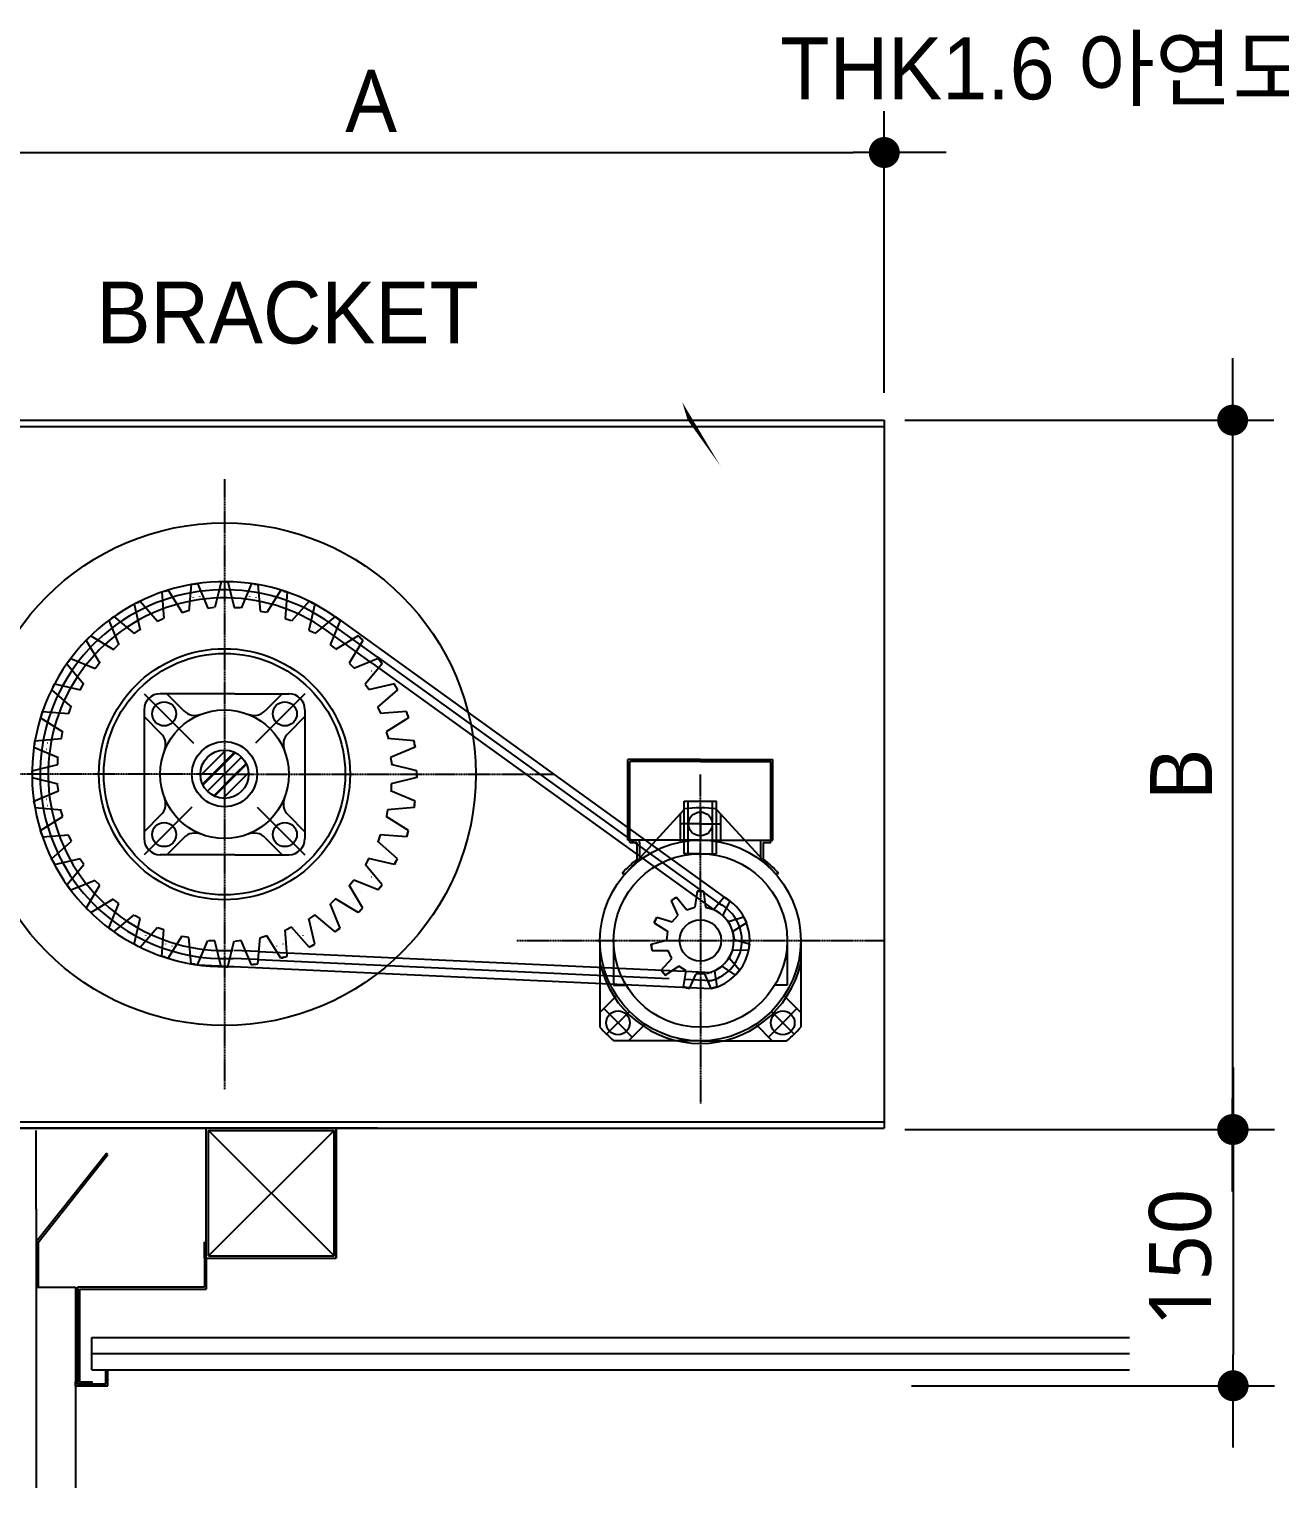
# Model space of a CAD drawing. Header units: millimetres. Extents: x -6941 to 136681, y 2065 to 58366.
# Drawn here: x 49645 to 55708, y 47007 to 54076 of the extents above; entities that cross this region are included whole.
import ezdxf

# ---------------------------------------------------------------- set-up
doc = ezdxf.new("R2010")
doc.units = ezdxf.units.MM
doc.header["$LTSCALE"] = 4
doc.header["$MEASUREMENT"] = 0
doc.linetypes.add('CEN', pattern=[62, 60, -1, 0, -1])
doc.linetypes.add('CENTER', pattern=[2, 1.25, -0.25, 0.25, -0.25])
doc.layers.get('0').update_dxf_attribs({"linetype": 'CONTINUOUS'})
doc.layers.get('DEFPOINTS').update_dxf_attribs({"linetype": 'CONTINUOUS'})
for name, color, linetype in [('01 CEN', 1, 'CEN'), ('9', 9, 'CONTINUOUS'), ('A-DIMS', 7, 'CONTINUOUS'), ('CEIL', 8, 'CONTINUOUS'), ('DOOR', 7, 'CONTINUOUS'), ('ELE', 4, 'CONTINUOUS'), ('TEXT-DSC', 3, 'CONTINUOUS'), ('철물', 4, 'CONTINUOUS')]:
    doc.layers.add(name, color=color, linetype=linetype)
doc.styles.add('HY울릉도L', font='')
doc.styles.add('돋움', font='')
doc.styles.add('맑은고딕', font='malgun.ttf')
doc.styles.get('HY울릉도L').set_extended_font_data('DotumChe')
doc.styles.get('돋움').set_extended_font_data('Dotum')
doc.dimstyles.new('CDIM', dxfattribs={"dimtxt": 3, "dimasz": 1.5, "dimexe": 2, "dimexo": 1, "dimgap": 1, "dimtad": 1, "dimdec": 0, "dimrnd": 0.5, "dimzin": 0, "dimdsep": 32, "dimlunit": 6, "dimtxsty": 'HY울릉도L', "dimblk1": '_CIDOT', "dimblk2": '_CIDOT', "dimsah": 1, "dimcen": 5.5, "dimclrd": 2, "dimclre": 2, "dimclrt": 7, "dimadec": 0, "dimazin": 0, "dimtfac": 1, "dimtdec": 0, "dimtix": 1, "dimtmove": 2, "dimatfit": 1, "dimldrblk": '_CIDOT', "dimfxl": 1, "dimtolj": 1, "dimtzin": 0, "dimlwd": -1, "dimarcsym": 0})

# ---------------------------------------------------------------- blocks, each defined once
blk = doc.blocks.new('_CIDOT')
at = {"color": 0, "linetype": 'ByBlock'}
blk.add_line((2, 0), (-1, 0), dxfattribs=at)
at = {"color": 0, "linetype": 'ByBlock', "const_width": 0.5}
blk.add_lwpolyline([(-0.25, 0, 1), (0.25, 0, 1)], format="xyb", close=True, dxfattribs=at)
blk = doc.blocks.new('*D26')
at = {"layer": 'A-DIMS', "lineweight": -2, "transparency": 16777216}
for p, q in [((48816.1, 52314.5), (48816.1, 53678.5)), ((53790.3, 52314.5), (53790.3, 53678.5))]:
    blk.add_line(p, q, dxfattribs=at)
at = {"layer": 'A-DIMS', "transparency": 16777216}
blk.add_line((48966.1, 53478.5), (53640.3, 53478.5), dxfattribs=at)
at = {"layer": 'DEFPOINTS', "color": 0, "transparency": 16777216}
for p in [(53790.3, 53478.5), (48816.1, 52214.5), (53790.3, 52214.5)]:
    blk.add_point(p, dxfattribs=at)
at = {"layer": 'A-DIMS', "transparency": 16777216, "xscale": 150, "yscale": 150, "zscale": 150, "rotation": 180}
blk.add_blockref('_CIDOT', (48816.1, 53478.5), dxfattribs=at)
at = {"layer": 'A-DIMS', "transparency": 16777216, "xscale": 150, "yscale": 150, "zscale": 150}
blk.add_blockref('_CIDOT', (53790.3, 53478.5), dxfattribs=at)
at = {"layer": 'A-DIMS', "color": 3, "transparency": 16777216, "insert": (51303.2, 53728.5), "char_height": 300, "attachment_point": 5, "style": '맑은고딕'}
blk.add_mtext('\\A1;A', dxfattribs=at)
blk = doc.blocks.new('*D27')
at = {"layer": 'A-DIMS', "lineweight": -2, "transparency": 16777216}
for p, q in [((53890.3, 52181.4), (55679, 52181.4)), ((53890.3, 48743.4), (55679, 48743.4))]:
    blk.add_line(p, q, dxfattribs=at)
at = {"layer": 'A-DIMS', "transparency": 16777216}
blk.add_line((55479, 52031.4), (55479, 48893.4), dxfattribs=at)
at = {"layer": 'DEFPOINTS', "color": 0, "transparency": 16777216}
for p in [(53790.3, 52181.4), (53790.3, 48743.4), (55479, 48743.4)]:
    blk.add_point(p, dxfattribs=at)
at = {"layer": 'A-DIMS', "transparency": 16777216, "xscale": 150, "yscale": 150, "zscale": 150}
for p, rotation in [((55479, 52181.4), 90), ((55479, 48743.4), 270)]:
    blk.add_blockref('_CIDOT', p, dxfattribs=dict(at, rotation=rotation))
at = {"layer": 'A-DIMS', "color": 3, "transparency": 16777216, "insert": (55229, 50462.4), "char_height": 300, "attachment_point": 5, "rotation": 90, "style": '맑은고딕'}
blk.add_mtext('\\A1;B', dxfattribs=at)
blk = doc.blocks.new('*D28')
at = {"layer": 'A-DIMS', "lineweight": -2, "transparency": 16777216}
for p, q in [((54272.8, 48743.4), (55681.5, 48743.4)), ((53922.2, 47501.3), (55681.5, 47501.3))]:
    blk.add_line(p, q, dxfattribs=at)
at = {"layer": 'A-DIMS', "transparency": 16777216}
blk.add_line((55481.5, 48593.4), (55481.5, 47651.3), dxfattribs=at)
at = {"layer": 'DEFPOINTS', "color": 0, "transparency": 16777216}
for p in [(54172.8, 48743.4), (53822.2, 47501.3), (55481.5, 47501.3)]:
    blk.add_point(p, dxfattribs=at)
at = {"layer": 'A-DIMS', "transparency": 16777216, "xscale": 150, "yscale": 150, "zscale": 150}
for p, rotation in [((55481.5, 48743.4), 90), ((55481.5, 47501.3), 270)]:
    blk.add_blockref('_CIDOT', p, dxfattribs=dict(at, rotation=rotation))
at = {"layer": 'A-DIMS', "color": 3, "transparency": 16777216, "insert": (55225.7, 48122.3), "char_height": 300, "attachment_point": 5, "rotation": 90, "style": '맑은고딕'}
blk.add_mtext('\\A1;150', dxfattribs=at)

msp = doc.modelspace()

# ---------------------------------------------------------------- linework, layer by layer
at = {"layer": '01 CEN', "linetype": 'CENTER'}
for p, q in [((50592.17, 51895.84), (50592.17, 48937.66)), ((50592.17, 50465.39), (48816.11, 50465.39)), ((50641.7, 50465.39), (52189.91, 50465.39)), ((52898.88, 50080.15), (52898.88, 50463.57)), ((52898.88, 49898.05), (52898.88, 50080.15)), ((52898.88, 49898.05), (52898.88, 48869.97)), ((52009.32, 49659.54), (53790.28, 49659.54))]:
    msp.add_line(p, q, dxfattribs=at)
at = {"layer": '9', "ltscale": 10}
for p, q in [((48816.11, 52150.25), (53790.28, 52150.25)), ((50576.57, 51398.25), (50545.36, 51273.45)), ((50592.17, 51398.25), (50576.57, 51398.25)), ((50592.17, 51398.25), (50607.77, 51398.25)), ((50607.77, 51398.25), (50638.97, 51273.45)), ((50303.9, 51352.59), (50289.06, 51347.77)), ((50289.06, 51347.77), (50297.95, 51219.43)), ((50303.9, 51352.59), (50318.73, 51357.41)), ((50318.73, 51357.41), (50386.97, 51248.36)), ((50430.83, 51384.33), (50419.53, 51256.18)), ((50446.23, 51386.77), (50430.83, 51384.33)), ((50446.23, 51386.77), (50461.64, 51389.21)), ((50461.64, 51389.21), (50511.98, 51270.82)), ((50471.4, 51327.57), (50471.43, 51327.43)), ((50576.57, 51335.85), (50576.57, 51335.71)), ((50607.77, 51335.85), (50607.77, 51335.71)), ((50722.69, 51389.21), (50672.35, 51270.82)), ((50712.93, 51327.57), (50712.91, 51327.43)), ((50738.1, 51386.77), (50722.69, 51389.21)), ((50738.1, 51386.77), (50753.51, 51384.33)), ((50753.51, 51384.33), (50764.8, 51256.18)), ((50865.6, 51357.41), (50797.36, 51248.36)), ((50895.27, 51347.77), (50886.38, 51219.43)), ((50168.66, 51296.58), (50154.76, 51289.49)), ((50154.76, 51289.49), (50183.62, 51164.13)), ((50168.66, 51296.58), (50182.56, 51303.66)), ((50182.56, 51303.66), (50267.02, 51206.62)), ((50252.37, 51266.94), (50252.43, 51266.81)), ((50308.34, 51288.42), (50308.39, 51288.29)), ((50338.02, 51298.07), (50338.06, 51297.93)), ((50386.97, 51248.36), (50416.65, 51258)), ((50395.93, 51313.58), (50395.96, 51313.45)), ((50426.45, 51320.07), (50426.48, 51319.93)), ((50440.59, 51322.69), (50440.61, 51322.55)), ((50511.98, 51270.82), (50542.8, 51275.7)), ((50638.97, 51273.45), (50670.17, 51273.45)), ((50764.8, 51256.18), (50795.62, 51251.3)), ((51001.78, 51303.66), (50917.31, 51206.62)), ((51029.58, 51289.49), (51000.72, 51164.13)), ((50043.84, 51220.09), (50031.22, 51210.92)), ((50031.22, 51210.92), (50079.34, 51091.61)), ((50043.84, 51220.09), (50056.47, 51229.26)), ((50043.84, 51220.09), (50056.47, 51229.26)), ((50056.47, 51229.26), (50155.07, 51146.63)), ((50183.09, 51233.89), (50183.15, 51233.77)), ((50210.89, 51248.06), (50210.95, 51247.93)), ((50223.87, 51254.25), (50223.92, 51254.12)), ((50267.02, 51206.62), (50294.82, 51220.79)), ((50886.38, 51219.43), (50916.05, 51209.79)), ((50960.46, 51254.25), (50960.41, 51254.12)), ((50973.45, 51248.06), (50973.38, 51247.93)), ((51001.25, 51233.89), (51001.18, 51233.77)), ((51127.87, 51229.26), (51029.27, 51146.63)), ((51331.75, 51034.15), (51096.87, 51203.29)), ((51153.11, 51210.92), (51104.99, 51091.61)), ((51153.11, 51210.92), (51104.99, 51091.61)), ((51127.87, 51229.26), (53014.7, 49868.62)), ((51140.49, 51220.09), (51127.87, 51229.26)), ((51140.49, 51220.09), (51127.87, 51229.26)), ((51140.49, 51220.09), (51153.11, 51210.92)), ((51140.49, 51220.09), (51153.11, 51210.92)), ((49932.53, 51125.02), (49921.5, 51113.99)), ((49932.53, 51125.02), (49943.57, 51136.05)), ((49943.57, 51136.05), (50053.88, 51069.87)), ((50067.9, 51160.44), (50067.98, 51160.32)), ((50067.9, 51160.44), (50067.98, 51160.32)), ((50093.14, 51178.78), (50093.23, 51178.66)), ((50093.14, 51178.78), (50093.23, 51178.66)), ((50155.07, 51146.63), (50180.31, 51164.97)), ((51000.72, 51164.13), (51028.52, 51149.96)), ((51308.96, 51002.5), (51074.08, 51171.64)), ((51091.19, 51178.78), (51091.1, 51178.66)), ((51091.19, 51178.78), (51091.1, 51178.66)), ((51116.43, 51160.44), (51116.35, 51160.32)), ((51116.43, 51160.44), (51116.35, 51160.32)), ((51240.77, 51136.05), (51130.45, 51069.87)), ((51251.8, 51125.02), (51240.77, 51136.05)), ((51251.8, 51125.02), (51262.83, 51113.99)), ((49921.5, 51113.99), (49987.69, 51003.68)), ((49955.73, 51059.43), (49955.83, 51059.34)), ((49965.63, 51069.87), (49965.73, 51069.77)), ((49987.69, 51091.93), (49987.79, 51091.83)), ((50053.88, 51069.87), (50075.94, 51091.93)), ((51104.99, 51091.61), (51130.23, 51073.27)), ((51104.99, 51091.61), (51130.23, 51073.27)), ((51196.64, 51091.93), (51196.54, 51091.83)), ((51262.83, 51113.99), (51196.64, 51003.68)), ((51218.7, 51069.87), (51218.61, 51069.77)), ((51228.6, 51059.43), (51228.5, 51059.34)), ((49837.47, 51013.71), (49828.3, 51001.09)), ((49828.3, 51001.09), (49910.93, 50902.49)), ((49837.47, 51013.71), (49846.64, 51026.33)), ((49846.64, 51026.33), (49965.94, 50978.22)), ((49897.12, 50989.65), (49897.23, 50989.57)), ((49934.85, 51036.25), (49934.95, 51036.15)), ((49965.94, 50978.22), (49984.28, 51003.46)), ((51196.64, 51003.68), (51218.7, 50981.62)), ((51337.7, 51026.33), (51218.39, 50978.22)), ((51249.48, 51036.25), (51249.38, 51036.15)), ((51356.04, 51001.09), (51273.41, 50902.49)), ((51287.21, 50989.65), (51287.1, 50989.57)), ((51308.94, 51002.52), (52969.08, 49805.35)), ((51331.75, 51034.15), (52991.89, 49836.99)), ((51346.87, 51013.71), (51337.7, 51026.33)), ((51346.87, 51013.71), (51356.04, 51001.09)), ((49760.98, 50888.9), (49768.06, 50902.8)), ((49768.06, 50902.8), (49893.43, 50873.94)), ((49846.13, 50914.13), (49846.25, 50914.06)), ((49878.78, 50964.41), (49878.89, 50964.33)), ((51273.41, 50902.49), (51291.75, 50877.25)), ((51416.27, 50902.8), (51290.9, 50873.94)), ((51305.55, 50964.41), (51305.44, 50964.33)), ((51338.2, 50914.13), (51338.08, 50914.06)), ((51423.35, 50888.9), (51416.27, 50902.8)), ((49760.98, 50888.9), (49753.9, 50875)), ((49753.9, 50875), (49850.94, 50790.54)), ((49809.5, 50846.67), (49809.62, 50846.61)), ((49823.66, 50874.47), (49823.79, 50874.41)), ((49830.53, 50887.11), (49830.65, 50887.04)), ((49893.43, 50873.94), (49907.6, 50901.74)), ((50202.15, 50855.4), (50441.88, 50615.67)), ((50592.17, 50855.4), (50280.15, 50855.4)), ((50312.46, 50855.4), (50394.56, 50773.3)), ((50641.7, 50855.4), (50592.17, 50855.4)), ((50641.7, 50855.4), (50904.18, 50855.4)), ((50982.18, 50855.4), (50742.45, 50615.67)), ((50871.87, 50855.4), (50789.77, 50773.3)), ((51430.43, 50875), (51333.4, 50790.54)), ((51353.8, 50887.11), (51353.68, 50887.04)), ((51360.67, 50874.47), (51360.54, 50874.41)), ((51374.83, 50846.67), (51374.71, 50846.61)), ((51423.35, 50888.9), (51430.43, 50875)), ((49704.96, 50753.66), (49709.78, 50768.5)), ((49704.96, 50753.66), (49709.78, 50768.5)), ((49709.78, 50768.5), (49838.12, 50759.6)), ((49709.78, 50768.5), (49838.12, 50759.6)), ((49838.12, 50759.6), (49847.76, 50789.28)), ((49838.12, 50759.6), (49847.76, 50789.28)), ((50202.15, 50777.4), (50202.15, 50153.38)), ((50982.18, 50777.4), (50982.18, 50153.38)), ((51333.4, 50790.54), (51347.56, 50762.74)), ((51474.55, 50768.5), (51346.21, 50759.6)), ((51474.55, 50768.5), (51346.21, 50759.6)), ((51479.37, 50753.66), (51474.55, 50768.5)), ((51479.37, 50753.66), (51474.55, 50768.5)), ((49704.96, 50753.66), (49700.14, 50738.82)), ((49704.96, 50753.66), (49700.14, 50738.82)), ((49700.14, 50738.82), (49809.2, 50670.58)), ((49700.14, 50738.82), (49809.2, 50670.58)), ((49759.49, 50719.54), (49759.62, 50719.5)), ((49759.49, 50719.54), (49759.62, 50719.5)), ((49769.13, 50749.21), (49769.26, 50749.17)), ((49769.13, 50749.21), (49769.26, 50749.17)), ((50202.15, 50745.09), (50284.25, 50662.99)), ((50982.18, 50745.09), (50900.08, 50662.99)), ((51484.19, 50738.82), (51375.14, 50670.58)), ((51484.19, 50738.82), (51375.14, 50670.58)), ((51415.2, 50749.21), (51415.07, 50749.17)), ((51415.2, 50749.21), (51415.07, 50749.17)), ((51424.84, 50719.54), (51424.71, 50719.5)), ((51424.84, 50719.54), (51424.71, 50719.5)), ((51479.37, 50753.66), (51484.19, 50738.82)), ((51479.37, 50753.66), (51484.19, 50738.82)), ((49670.79, 50611.32), (49673.23, 50626.73)), ((49673.23, 50626.73), (49801.38, 50638.02)), ((49801.38, 50638.02), (49806.26, 50668.84)), ((51375.14, 50670.58), (51384.78, 50640.91)), ((51375.14, 50670.58), (51384.78, 50640.91)), ((51511.1, 50626.73), (51382.95, 50638.02)), ((51513.54, 50611.32), (51511.1, 50626.73)), ((49670.79, 50611.32), (49668.35, 50595.91)), ((49668.35, 50595.91), (49786.74, 50545.57)), ((49728.11, 50571.89), (49728.25, 50571.88)), ((49729.98, 50586.15), (49730.12, 50586.13)), ((49734.87, 50616.97), (49735, 50616.95)), ((50564.59, 50548.12), (50598.68, 50582.21)), ((50590.79, 50521.93), (50640.71, 50571.85)), ((50592.17, 50520.55), (50642.59, 50570.97)), ((50593.54, 50519.17), (50643.97, 50569.59)), ((51515.98, 50595.91), (51397.59, 50545.57)), ((51449.47, 50616.97), (51449.33, 50616.95)), ((51454.35, 50586.15), (51454.21, 50586.13)), ((51456.22, 50571.89), (51456.09, 50571.88)), ((51513.54, 50611.32), (51515.98, 50595.91)), ((49659.31, 50480.99), (49784.11, 50512.19)), ((49659.31, 50465.39), (49659.31, 50480.99)), ((49721.71, 50480.99), (49721.85, 50480.99)), ((49724.85, 50540.86), (49724.98, 50540.85)), ((49784.11, 50512.19), (49784.11, 50543.39)), ((50478.51, 50462.04), (50537.01, 50520.55)), ((50504.71, 50435.85), (50563.21, 50494.35)), ((50506.09, 50434.47), (50564.59, 50492.97)), ((50507.46, 50433.09), (50565.97, 50491.59)), ((50537.01, 50520.55), (50564.59, 50548.12)), ((50563.21, 50494.35), (50590.79, 50521.93)), ((50564.59, 50492.97), (50592.17, 50520.55)), ((50565.97, 50491.59), (50593.54, 50519.17)), ((50592.17, 50465.39), (50619.74, 50492.97)), ((50619.74, 50492.97), (50674.9, 50548.12)), ((50645.94, 50466.77), (50696.84, 50517.67)), ((50647.32, 50465.39), (50697.75, 50515.82)), ((50648.7, 50464.01), (50699.13, 50514.44)), ((51397.59, 50545.57), (51402.48, 50514.76)), ((51525.03, 50480.99), (51400.22, 50512.19)), ((51459.49, 50540.86), (51459.35, 50540.85)), ((51462.62, 50480.99), (51462.48, 50480.99)), ((51525.03, 50465.39), (51525.03, 50480.99)), ((52898.88, 50536.16), (52547.87, 50536.16)), ((52547.87, 50146.15), (52547.87, 50536.16)), ((52898.88, 50526.8), (52557.23, 50526.8)), ((52557.23, 50133.67), (52557.23, 50526.8)), ((52898.88, 50536.16), (53249.89, 50536.16)), ((52898.88, 50526.8), (53240.53, 50526.8)), ((53240.53, 50133.67), (53240.53, 50526.8)), ((53249.89, 50146.15), (53249.89, 50536.16)), ((49659.31, 50465.39), (49659.31, 50449.79)), ((49659.31, 50449.79), (49784.11, 50418.59)), ((49721.71, 50449.79), (49721.85, 50449.79)), ((49786.74, 50385.21), (49781.86, 50416.03)), ((50592.17, 50465.39), (50475.16, 50465.39)), ((50592.17, 50465.39), (50475.16, 50465.39)), ((50592.17, 50465.39), (50475.16, 50465.39)), ((50592.17, 50465.39), (50475.16, 50465.39)), ((50504.68, 50435.82), (50485.72, 50416.82)), ((50506.06, 50434.44), (50486.6, 50414.94)), ((50507.44, 50433.06), (50487.98, 50413.56)), ((50533.66, 50406.89), (50592.17, 50465.39)), ((50533.66, 50406.89), (50592.17, 50465.39)), ((50559.86, 50380.69), (50618.37, 50439.19)), ((50561.24, 50379.31), (50619.74, 50437.81)), ((50562.62, 50377.93), (50621.12, 50436.43)), ((50588.82, 50351.73), (50647.32, 50410.23)), ((50592.17, 50465.39), (50641.7, 50465.39)), ((50592.17, 50465.39), (50592.17, 50348.39)), ((50618.37, 50439.19), (50645.94, 50466.77)), ((50619.74, 50437.81), (50647.32, 50465.39)), ((50621.12, 50436.43), (50648.7, 50464.01)), ((50647.32, 50410.23), (50674.9, 50437.81)), ((50674.9, 50437.81), (50708.99, 50471.9)), ((51525.03, 50449.79), (51400.22, 50418.59)), ((51400.22, 50418.59), (51400.22, 50387.39)), ((51462.62, 50449.79), (51462.48, 50449.79)), ((51525.03, 50465.39), (51525.03, 50449.79)), ((49668.35, 50334.87), (49786.74, 50385.21)), ((49724.85, 50389.92), (49724.98, 50389.93)), ((49728.11, 50358.89), (49728.25, 50358.9)), ((49729.98, 50344.63), (49730.12, 50344.65)), ((50533.66, 50406.89), (50509.45, 50382.63)), ((50559.89, 50380.71), (50539.91, 50360.7)), ((50561.27, 50379.34), (50541.77, 50359.8)), ((50562.65, 50377.96), (50543.15, 50358.42)), ((50588.87, 50351.78), (50585.66, 50348.57)), ((51515.98, 50334.87), (51397.59, 50385.21)), ((51454.35, 50344.63), (51454.21, 50344.65)), ((51456.22, 50358.89), (51456.09, 50358.9)), ((51459.49, 50389.92), (51459.35, 50389.93)), ((49670.79, 50319.46), (49668.35, 50334.87)), ((49670.79, 50319.46), (49673.23, 50304.05)), ((49673.23, 50304.05), (49801.38, 50292.76)), ((49734.87, 50313.81), (49735, 50313.83)), ((49809.2, 50260.2), (49799.55, 50289.87)), ((49809.2, 50260.2), (49799.55, 50289.87)), ((50433.17, 50306.39), (50202.15, 50075.38)), ((50284.25, 50267.79), (50202.15, 50185.69)), ((50751.16, 50306.39), (50982.18, 50075.38)), ((50900.08, 50267.79), (50982.18, 50185.69)), ((51382.95, 50292.76), (51378.07, 50261.94)), ((51511.1, 50304.05), (51382.95, 50292.76)), ((51449.47, 50313.81), (51449.33, 50313.83)), ((51513.54, 50319.46), (51511.1, 50304.05)), ((51513.54, 50319.46), (51515.98, 50334.87)), ((52820.87, 50294.71), (52541.62, 49989.92)), ((52801.37, 50273.43), (52801.37, 50136.28)), ((52819.78, 50080.15), (52819.78, 50335.25)), ((52819.78, 50335.25), (52976.56, 50335.25)), ((52820.87, 50294.71), (52820.87, 50297.4)), ((52839.28, 50080.15), (52839.28, 50335.25)), ((52898.88, 50302.15), (52898.88, 50146.15)), ((52898.88, 50166.55), (52898.88, 50302.15)), ((52898.88, 50166.55), (52898.88, 50302.15)), ((52957.06, 50080.15), (52957.06, 50335.25)), ((52976.56, 50080.15), (52976.56, 50335.25)), ((52976.88, 50294.71), (52976.88, 50297.4)), ((52976.88, 50294.71), (53256.14, 49989.92)), ((52996.38, 50273.43), (52996.38, 50136.28)), ((49700.14, 50191.96), (49809.2, 50260.2)), ((49700.14, 50191.96), (49809.2, 50260.2)), ((49759.49, 50211.24), (49759.62, 50211.28)), ((49759.49, 50211.24), (49759.62, 50211.28)), ((51484.19, 50191.96), (51375.14, 50260.2)), ((51484.19, 50191.96), (51375.14, 50260.2)), ((51424.84, 50211.24), (51424.71, 50211.28)), ((51424.84, 50211.24), (51424.71, 50211.28)), ((52898.88, 50224.15), (52801.37, 50224.15)), ((52898.88, 50224.15), (52996.38, 50224.15)), ((49704.96, 50177.12), (49700.14, 50191.96)), ((49704.96, 50177.12), (49700.14, 50191.96)), ((49704.96, 50177.12), (49709.78, 50162.28)), ((49704.96, 50177.12), (49709.78, 50162.28)), ((49709.78, 50162.28), (49838.12, 50171.18)), ((49709.78, 50162.28), (49838.12, 50171.18)), ((49753.9, 50055.78), (49850.94, 50140.24)), ((49769.13, 50181.57), (49769.26, 50181.61)), ((49769.13, 50181.57), (49769.26, 50181.61)), ((49850.94, 50140.24), (49836.77, 50168.04)), ((50394.56, 50157.48), (50312.46, 50075.38)), ((50789.77, 50157.48), (50871.87, 50075.38)), ((51430.43, 50055.78), (51333.4, 50140.24)), ((51346.21, 50171.18), (51336.57, 50141.5)), ((51346.21, 50171.18), (51336.57, 50141.5)), ((51474.55, 50162.28), (51346.21, 50171.18)), ((51474.55, 50162.28), (51346.21, 50171.18)), ((51415.2, 50181.57), (51415.07, 50181.61)), ((51415.2, 50181.57), (51415.07, 50181.61)), ((51479.37, 50177.12), (51474.55, 50162.28)), ((51479.37, 50177.12), (51474.55, 50162.28)), ((51479.37, 50177.12), (51484.19, 50191.96)), ((51479.37, 50177.12), (51484.19, 50191.96)), ((52898.88, 50146.15), (52547.87, 50146.15)), ((52557.23, 50133.67), (52590.84, 50133.67)), ((52590.84, 50133.67), (52557.23, 50133.67)), ((52590.84, 50133.67), (52590.84, 50052.23)), ((52603.32, 50133.67), (52603.32, 50146.15)), ((52603.32, 50133.67), (52603.32, 50052.23)), ((52898.88, 50146.15), (53249.89, 50146.15)), ((53190.29, 50146.15), (53190.29, 50049.24)), ((53202.77, 50133.67), (53202.77, 50055.44)), ((53202.77, 50133.67), (53240.53, 50133.67)), ((49760.98, 50041.88), (49753.9, 50055.78)), ((49768.06, 50027.98), (49893.43, 50056.84)), ((49809.5, 50084.11), (49809.62, 50084.17)), ((49823.66, 50056.31), (49823.79, 50056.37)), ((50592.17, 50075.38), (50280.15, 50075.38)), ((50641.7, 50075.38), (50592.17, 50075.38)), ((50641.7, 50075.38), (50904.18, 50075.38)), ((51290.9, 50056.84), (51276.74, 50029.04)), ((51416.27, 50027.98), (51290.9, 50056.84)), ((51360.67, 50056.31), (51360.54, 50056.37)), ((51374.83, 50084.11), (51374.71, 50084.17)), ((51423.35, 50041.88), (51430.43, 50055.78)), ((52898.88, 50080.15), (52819.78, 50080.15)), ((52898.88, 50080.15), (52976.56, 50080.15)), ((49760.98, 50041.88), (49768.06, 50027.98)), ((49828.3, 49929.69), (49910.93, 50028.29)), ((49830.53, 50043.67), (49830.65, 50043.74)), ((49846.13, 50016.65), (49846.25, 50016.72)), ((49910.93, 50028.29), (49892.59, 50053.53)), ((51356.04, 49929.69), (51273.41, 50028.29)), ((51338.2, 50016.65), (51338.08, 50016.72)), ((51353.8, 50043.67), (51353.68, 50043.74)), ((51423.35, 50041.88), (51416.27, 50027.98)), ((52520.19, 49984.63), (52536.79, 49984.63)), ((52603.32, 50052.23), (52603.32, 50045.86)), ((53260.96, 49984.63), (53277.57, 49984.63)), ((49837.47, 49917.07), (49828.3, 49929.69)), ((49837.47, 49917.07), (49846.64, 49904.45)), ((49846.64, 49904.45), (49965.94, 49952.56)), ((49878.78, 49966.37), (49878.89, 49966.45)), ((49897.12, 49941.13), (49897.23, 49941.21)), ((49921.5, 49816.79), (49987.69, 49927.1)), ((49987.69, 49927.1), (49965.63, 49949.16)), ((51262.83, 49816.79), (51196.64, 49927.1)), ((51218.39, 49952.56), (51200.05, 49927.32)), ((51337.7, 49904.45), (51218.39, 49952.56)), ((51287.21, 49941.13), (51287.1, 49941.21)), ((51305.55, 49966.37), (51305.44, 49966.45)), ((51346.87, 49917.07), (51337.7, 49904.45)), ((51346.87, 49917.07), (51356.04, 49929.69)), ((49934.85, 49894.53), (49934.95, 49894.63)), ((49943.57, 49794.73), (50053.88, 49860.91)), ((49955.73, 49871.35), (49955.83, 49871.44)), ((49965.63, 49860.91), (49965.73, 49861.01)), ((50079.34, 49839.17), (50054.1, 49857.51)), ((50079.34, 49839.17), (50054.1, 49857.51)), ((51130.45, 49860.91), (51108.39, 49838.85)), ((51240.77, 49794.73), (51130.45, 49860.91)), ((51218.7, 49860.91), (51218.61, 49861.01)), ((51228.6, 49871.35), (51228.5, 49871.44)), ((51249.48, 49894.53), (51249.38, 49894.63)), ((52756.8, 49851.75), (52783.05, 49868.62)), ((52756.8, 49851.75), (52789.76, 49781.13)), ((52783.05, 49868.62), (52832.74, 49808.76)), ((52883.28, 49898.05), (52872.82, 49820.83)), ((52883.28, 49898.05), (52914.48, 49898.05)), ((52914.48, 49898.05), (52923.91, 49820.83)), ((53014.7, 49868.62), (52964.16, 49809.31)), ((53040.95, 49851.75), (53007.14, 49781.69)), ((53014.7, 49868.62), (53040.95, 49851.75)), ((49932.53, 49805.76), (49921.5, 49816.79)), ((49932.53, 49805.76), (49943.57, 49794.73)), ((49987.69, 49838.85), (49987.79, 49838.95)), ((50031.22, 49719.86), (50079.34, 49839.17)), ((50031.22, 49719.86), (50079.34, 49839.17)), ((50056.47, 49701.52), (50155.07, 49784.15)), ((50056.47, 49701.52), (50155.07, 49784.15)), ((50183.62, 49766.65), (50155.82, 49780.82)), ((51029.27, 49784.15), (51004.02, 49765.81)), ((51029.27, 49784.15), (51004.02, 49765.81)), ((51127.87, 49701.52), (51029.27, 49784.15)), ((51127.87, 49701.52), (51029.27, 49784.15)), ((51153.11, 49719.86), (51104.99, 49839.17)), ((51153.11, 49719.86), (51104.99, 49839.17)), ((51196.64, 49838.85), (51196.54, 49838.95)), ((51251.8, 49805.76), (51240.77, 49794.73)), ((51251.8, 49805.76), (51262.83, 49816.79)), ((52675.44, 49744.43), (52688.4, 49772.81)), ((52688.4, 49772.81), (52762.56, 49749.31)), ((52762.56, 49749.31), (52789.76, 49781.13)), ((52832.74, 49808.76), (52872.82, 49820.83)), ((52923.91, 49820.83), (52964.16, 49809.31)), ((53007.14, 49781.69), (53034.77, 49750.24)), ((53109.36, 49772.81), (53034.77, 49750.24)), ((53109.36, 49772.81), (53122.32, 49744.43)), ((50043.84, 49710.69), (50031.22, 49719.86)), ((50043.84, 49710.69), (50031.22, 49719.86)), ((50043.84, 49710.69), (50056.47, 49701.52)), ((50043.84, 49710.69), (50056.47, 49701.52)), ((50067.9, 49770.34), (50067.98, 49770.46)), ((50067.9, 49770.34), (50067.98, 49770.46)), ((50093.14, 49752.01), (50093.23, 49752.12)), ((50093.14, 49752.01), (50093.23, 49752.12)), ((50154.76, 49641.29), (50183.62, 49766.65)), ((50182.56, 49627.12), (50267.02, 49724.16)), ((50297.95, 49711.35), (50268.28, 49720.99)), ((50289.06, 49583.01), (50297.95, 49711.35)), ((50895.27, 49583.01), (50886.38, 49711.35)), ((50917.31, 49724.16), (50889.51, 49709.99)), ((51001.78, 49627.12), (50917.31, 49724.16)), ((51029.58, 49641.29), (51000.72, 49766.65)), ((51091.19, 49752.01), (51091.1, 49752.12)), ((51091.19, 49752.01), (51091.1, 49752.12)), ((51116.43, 49770.34), (51116.35, 49770.46)), ((51116.43, 49770.34), (51116.35, 49770.46)), ((51140.49, 49710.69), (51127.87, 49701.52)), ((51140.49, 49710.69), (51127.87, 49701.52)), ((51140.49, 49710.69), (51153.11, 49719.86)), ((51140.49, 49710.69), (51153.11, 49719.86)), ((52675.44, 49744.43), (52741.34, 49702.84)), ((52735.67, 49661.36), (52741.34, 49702.84)), ((53122.32, 49744.43), (53055.99, 49703.77)), ((53055.99, 49703.77), (53062.23, 49662.37)), ((50168.66, 49634.21), (50154.76, 49641.29)), ((50168.66, 49634.21), (50182.56, 49627.12)), ((50183.09, 49696.89), (50183.15, 49697.01)), ((50210.89, 49682.72), (50210.95, 49682.85)), ((50223.87, 49676.53), (50223.92, 49676.66)), ((50252.37, 49663.84), (50252.43, 49663.97)), ((50308.34, 49642.36), (50308.39, 49642.49)), ((50318.73, 49573.37), (50386.97, 49682.42)), ((50338.02, 49632.71), (50338.06, 49632.85)), ((50419.53, 49674.6), (50388.72, 49679.49)), ((50430.83, 49546.46), (50419.53, 49674.6)), ((50461.64, 49541.57), (50511.98, 49659.96)), ((50545.36, 49657.33), (50514.16, 49657.33)), ((50545.36, 49657.33), (50514.16, 49657.33)), ((50576.57, 49532.53), (50545.36, 49657.33)), ((50576.57, 49532.53), (50545.36, 49657.33)), ((50607.77, 49532.53), (50638.97, 49657.33)), ((50607.77, 49532.53), (50638.97, 49657.33)), ((50672.35, 49659.96), (50641.53, 49655.08)), ((50722.69, 49541.57), (50672.35, 49659.96)), ((50753.51, 49546.46), (50764.8, 49674.6)), ((50797.36, 49682.42), (50767.68, 49672.78)), ((50865.6, 49573.37), (50797.36, 49682.42)), ((50846.32, 49632.71), (50846.27, 49632.85)), ((50875.99, 49642.36), (50875.95, 49642.49)), ((50931.96, 49663.84), (50931.9, 49663.97)), ((50960.46, 49676.53), (50960.41, 49676.66)), ((50973.45, 49682.72), (50973.38, 49682.85)), ((51001.25, 49696.89), (51001.18, 49697.01)), ((51015.68, 49634.21), (51001.78, 49627.12)), ((51015.68, 49634.21), (51029.58, 49641.29)), ((52412.27, 49659.54), (52412.27, 49239.81)), ((52478.26, 49659.54), (52478.26, 49443.68)), ((52660.57, 49641.03), (52735.67, 49661.36)), ((52665.01, 49610.15), (52660.57, 49641.03)), ((53137.18, 49641.03), (53062.23, 49662.37)), ((53137.18, 49641.03), (53132.74, 49610.15)), ((53319.5, 49659.54), (53319.5, 49443.68)), ((53385.49, 49659.54), (53385.49, 49239.81)), ((50303.9, 49578.19), (50289.06, 49583.01)), ((50303.9, 49578.19), (50318.73, 49573.37)), ((50395.93, 49617.2), (50395.96, 49617.33)), ((50426.45, 49610.71), (50426.48, 49610.85)), ((50440.59, 49608.09), (50440.61, 49608.23)), ((50471.4, 49603.21), (50471.43, 49603.35)), ((50576.57, 49594.93), (50576.57, 49595.07)), ((50576.57, 49594.93), (50576.57, 49595.07)), ((50607.77, 49594.93), (50607.77, 49595.07)), ((50607.77, 49594.93), (50607.77, 49595.07)), ((50755.32, 49567.02), (50634.89, 49572.42)), ((50757.07, 49605.98), (50636.63, 49611.38)), ((50712.93, 49603.21), (50712.91, 49603.35)), ((50743.74, 49608.09), (50743.72, 49608.23)), ((50755.32, 49567.02), (52747.24, 49474.77)), ((50757.12, 49605.98), (52749.04, 49513.73)), ((50757.88, 49610.71), (50757.86, 49610.85)), ((50788.4, 49617.2), (50788.37, 49617.33)), ((50880.44, 49578.19), (50865.6, 49573.37)), ((50880.44, 49578.19), (50895.27, 49583.01)), ((52665.01, 49610.15), (52742.94, 49610.79)), ((52708.4, 49515.13), (52760.59, 49572.83)), ((52760.59, 49572.83), (52742.94, 49610.79)), ((53054.96, 49611.8), (53037.84, 49573.6)), ((53089.35, 49515.13), (53037.84, 49573.6)), ((53132.74, 49610.15), (53054.96, 49611.8)), ((50446.23, 49544.02), (50430.83, 49546.46)), ((50446.23, 49544.02), (50461.64, 49541.57)), ((50461.64, 49541.57), (52951.11, 49426.29)), ((50592.17, 49532.53), (50576.57, 49532.53)), ((50592.17, 49532.53), (50576.57, 49532.53)), ((50592.17, 49532.53), (50607.77, 49532.53)), ((50592.17, 49532.53), (50607.77, 49532.53)), ((50738.1, 49544.02), (50722.69, 49541.57)), ((50738.1, 49544.02), (50753.51, 49546.46)), ((52728.84, 49491.55), (52708.4, 49515.13)), ((52728.84, 49491.55), (52794.05, 49534.22)), ((52749.04, 49513.73), (52824.51, 49510.24)), ((52829.42, 49511.83), (52794.05, 49534.22)), ((52816.71, 49435.08), (52829.42, 49511.83)), ((52824.51, 49510.24), (52954.71, 49504.21)), ((52846.65, 49426.29), (52878.44, 49497.44)), ((52920.3, 49497.72), (52878.44, 49497.44)), ((52951.11, 49426.29), (52920.3, 49497.72)), ((53004.38, 49534.99), (52969.32, 49512.12)), ((52981.04, 49435.08), (52969.32, 49512.12)), ((53068.92, 49491.55), (53004.38, 49534.99)), ((53089.35, 49515.13), (53068.92, 49491.55)), ((52478.26, 49443.68), (52532.73, 49443.68)), ((52846.65, 49426.29), (52816.71, 49435.08)), ((52822.7, 49471.28), (52952.91, 49465.25)), ((52981.04, 49435.08), (52951.11, 49426.29)), ((53319.5, 49443.68), (53262.05, 49443.68)), ((52492.82, 49391.37), (52412.27, 49310.81)), ((53304.93, 49391.37), (53385.49, 49310.81)), ((52499.63, 49260.29), (52430.69, 49329.24)), ((52554.79, 49315.45), (52444.48, 49205.14)), ((53242.96, 49315.45), (53353.28, 49205.14)), ((53298.12, 49260.29), (53367.07, 49329.24)), ((52499.63, 49260.29), (52568.58, 49191.35)), ((52630.71, 49253.48), (52550.16, 49172.92)), ((53167.04, 49253.48), (53247.6, 49172.92)), ((53298.12, 49260.29), (53229.18, 49191.35)), ((52898.88, 49172.92), (52479.16, 49172.92)), ((52801.37, 49182.79), (52801.37, 49172.92)), ((52898.88, 49172.92), (53318.6, 49172.92)), ((48816.11, 48780.53), (53790.28, 48780.53)), ((49679.53, 48359.32), (49679.53, 48738.41)), ((49679.53, 48359.32), (49679.53, 47006.63)), ((49870.64, 47735.29), (49870.64, 47006.63))]:
    msp.add_line(p, q, dxfattribs=at)
for centre, radius in [((50592.17, 50465.39), 1218.25), ((50592.17, 50465.39), 608.42), ((50592.17, 50465.39), 585.02), ((50299.66, 50757.9), 58.5), ((50592.17, 50465.39), 312.01), ((50884.68, 50757.9), 58.5), ((50592.17, 50465.39), 157.82), ((50592.17, 50465.39), 117), ((50592.17, 50465.39), 117), ((52898.88, 50224.15), 57.6), ((50299.66, 50172.88), 58.5), ((50884.68, 50172.88), 58.5), ((52898.88, 49659.54), 486.61), ((52898.88, 49659.54), 420.62), ((52898.88, 49659.54), 100.63), ((52499.63, 49260.29), 57.6), ((53298.12, 49260.29), 57.6)]:
    msp.add_circle(centre, radius, dxfattribs=at)
for centre, radius, start, end in [((50592.17, 50465.39), 932.99, 53.041912, 272.738975), ((50592.17, 50465.39), 893.99, 52.371346, 272.738975), ((50592.17, 50465.39), 854.99, 52.371346, 272.738975), ((50592.17, 50465.39), 932.99, 44.041912, 45.958088), ((50592.17, 50465.39), 932.99, 35.041912, 37.561373), ((50592.17, 50465.39), 932.99, 26.041912, 27.958088), ((50280.15, 50777.4), 78, 90, 180), ((50904.18, 50777.4), 78, 0, 90), ((50449.72, 50828.46), 78, 225, 291.421822), ((50734.61, 50828.46), 78, 248.578178, 315), ((50592.17, 50465.39), 932.99, 17.041912, 18.958088), ((50229.1, 50607.84), 78, 338.578178, 45), ((50955.24, 50607.84), 78, 135, 201.421822), ((50592.17, 50465.39), 932.99, 8.041912, 9.958088), ((50592.17, 50465.39), 932.99, 359.041912, 0.958088), ((50229.1, 50322.95), 78, 315, 21.421822), ((50955.24, 50322.95), 78, 158.578178, 225), ((50592.17, 50465.39), 932.99, 350.041912, 351.958088), ((52898.88, 49659.54), 642.62, 83.028085, 96.971915), ((50280.15, 50153.38), 78, 180, 270), ((50449.72, 50102.32), 78, 68.578178, 135), ((50734.61, 50102.32), 78, 45, 111.421822), ((50904.18, 50153.38), 78, 270, 0), ((50592.17, 50465.39), 932.99, 341.041912, 342.958088), ((50592.17, 50465.39), 932.99, 332.041912, 333.958088), ((52898.88, 49659.54), 499.09, 40.645355, 52.490458), ((52898.88, 49659.54), 499.09, 128.111537, 139.354645), ((50592.17, 50465.39), 932.99, 323.041912, 324.958088), ((52898.88, 49659.54), 239.02, 118.985035, 126.46951), ((52898.88, 49659.54), 239.02, 86.257762, 93.742238), ((52898.88, 49659.54), 239.02, 282.621399, 61.014965), ((50592.17, 50465.39), 932.99, 314.041912, 315.958088), ((52898.88, 49659.54), 239.02, 151.712308, 159.196783), ((52898.88, 49659.54), 162.31, 280.584344, 63.198922), ((52898.88, 49659.54), 201.31, 280.584344, 63.198922), ((50592.17, 50465.39), 932.99, 305.041912, 306.958088), ((50592.17, 50465.39), 932.99, 296.041912, 297.958088), ((52898.88, 49659.54), 239.02, 184.43958, 191.924056), ((50592.17, 50465.39), 932.99, 287.041912, 288.958088), ((50592.17, 50465.39), 932.99, 278.041912, 279.958088), ((52898.88, 49659.54), 499.09, 192.84018, 347.15982), ((52898.88, 49659.54), 239.02, 217.166853, 224.651329), ((52898.88, 49659.54), 239.02, 249.894126, 257.378601), ((52898.88, 49659.54), 642.62, 220.779008, 229.220992), ((52898.88, 49659.54), 642.62, 310.779008, 319.220992)]:
    msp.add_arc(centre, radius, start, end, dxfattribs=at)
at = {"layer": 'CEIL'}
for p, q in [((49948.64, 47579.29), (49948.72, 47735.3)), ((49948.72, 47735.3), (53790.28, 47735.3)), ((53790.28, 47735.3), (54979.59, 47735.3)), ((49948.68, 47657.29), (54979.59, 47657.29)), ((49948.64, 47579.29), (53790.28, 47579.29)), ((53790.28, 47579.29), (54979.59, 47579.29))]:
    msp.add_line(p, q, dxfattribs=at)
at = {"layer": 'DOOR', "color": 2}
for p, q in [((48816.11, 52181.45), (53790.28, 52181.45)), ((53790.28, 52181.45), (53790.28, 48749.33)), ((48816.11, 48749.33), (53790.28, 48749.33))]:
    msp.add_line(p, q, dxfattribs=at)
at = {"layer": 'DOOR', "color": 1}
for p, q in [((50880.44, 51352.59), (50865.6, 51357.41)), ((50880.44, 51352.59), (50895.27, 51347.77)), ((50743.74, 51322.69), (50743.72, 51322.55)), ((50757.88, 51320.07), (50757.86, 51319.93)), ((50788.4, 51313.58), (50788.37, 51313.45)), ((50846.32, 51298.07), (50846.27, 51297.93)), ((50875.99, 51288.42), (50875.95, 51288.29)), ((50931.96, 51266.94), (50931.9, 51266.81)), ((51015.68, 51296.58), (51001.78, 51303.66)), ((51015.68, 51296.58), (51029.58, 51289.49))]:
    msp.add_line(p, q, dxfattribs=at)
at = {"layer": 'ELE'}
msp.add_lwpolyline([(52837.23, 52181.45, 0, 90, 0), (52718.25, 52423.82, 0, 0, 0), (52551.97, 52701.53, 0, 0, 0), (51965.38, 52701.53, 0, 0, 0)], format="xyseb", dxfattribs=at)
at = {"layer": '철물', "ltscale": 10}
for p, q in [((51333.19, 48749.33), (48816.11, 48749.33)), ((50504.02, 48119.32), (50504.02, 48749.33)), ((50514.94, 48738.41), (51123.12, 48738.41)), ((51123.12, 48738.41), (50514.94, 48130.24)), ((50514.94, 48738.41), (51123.12, 48130.24)), ((50514.94, 48130.24), (50514.94, 48738.41)), ((51123.12, 48130.24), (51123.12, 48738.41)), ((51134.04, 48119.32), (51134.04, 48749.33)), ((51134.04, 48749.33), (51134.04, 48119.32)), ((49681.56, 48201.84), (50019.55, 48628.52)), ((49688.89, 48196.03), (50026.89, 48622.7)), ((50026.89, 48622.7), (50019.55, 48628.52)), ((49688.89, 48196.03), (49688.89, 47978.66)), ((50494.66, 48197.32), (50504.02, 48197.32)), ((50494.66, 48119.32), (50494.66, 48197.32)), ((50494.66, 48119.32), (50494.66, 47978.66)), ((50504.02, 48119.32), (50504.02, 47969.3)), ((50504.02, 48119.32), (51134.04, 48119.32)), ((50514.94, 48130.24), (51123.12, 48130.24)), ((49679.53, 47978.66), (49689.18, 47978.66)), ((49689.18, 47978.66), (49870.64, 47978.66)), ((49870.64, 47978.66), (49870.64, 47735.29)), ((49880, 47978.66), (49880, 47510.73)), ((50494.66, 47978.66), (49880, 47978.66)), ((49889.36, 47969.3), (49889.36, 47520.09)), ((49889.36, 47969.3), (50504.02, 47969.3)), ((49880, 47735.29), (49870.64, 47735.29)), ((50017.29, 47510.73), (50017.29, 47579.29)), ((50026.65, 47501.29), (50026.65, 47579.29)), ((49870.64, 47520.01), (49870.64, 47510.73)), ((49870.64, 47501.29), (49870.64, 47520.01)), ((49870.64, 47501.29), (49870.64, 47520.01)), ((49870.72, 47501.29), (49870.64, 47510.73)), ((49880.08, 47510.65), (50017.21, 47510.65)), ((49889.44, 47520.01), (49948.57, 47520.01)), ((49948.64, 47519.93), (49948.64, 47510.65)), ((49870.64, 47501.29), (49948.64, 47501.29)), ((49870.64, 47501.29), (50026.65, 47501.29)), ((49870.72, 47501.29), (50026.65, 47501.29))]:
    msp.add_line(p, q, dxfattribs=at)
for centre, start, end in [((49948.72, 47735.37), 180, 270), ((49870.72, 47520.09), 180, 270), ((49870.72, 47510.73), 180, 270), ((49880.08, 47510.73), 180, 270), ((49889.44, 47520.09), 180, 270), ((49948.57, 47519.93), 0, 90), ((50017.21, 47510.73), 270, 0), ((49870.72, 47501.36), 180, 270)]:
    msp.add_arc(centre, 0.078, start, end, dxfattribs=at)

# ---------------------------------------------------------------- texts
at = {"layer": 'TEXT-DSC', "color": 0, "style": '돋움'}
msp.add_text('THK1.6 아연도철판/', height=300, dxfattribs=at).set_placement((53285.96, 53736.29))
at = {"layer": 'TEXT-DSC', "style": '돋움'}
msp.add_text('BRACKET', height=300, dxfattribs=at).set_placement((49971.7, 52553.09))

# ---------------------------------------------------------------- dimensions: what is measured, and where the dimension line sits
at = {"layer": 'A-DIMS'}
dim = msp.add_linear_dim(base=(53790.28, 53478.55), p1=(48816.11, 52214.46), p2=(53790.28, 52214.46), text='A', dimstyle='CDIM', override={"dimscale": 100, "dimtxsty": '맑은고딕', "dimclrd": 256, "dimclre": 256, "dimclrt": 3}, dxfattribs=at)
dim.commit()
dim.dimension.update_dxf_attribs({"geometry": '*D26', "text_midpoint": (51303.19, 53728.55)})
for base, p1, p2, text, picture, middle in [((55478.95, 48743.38), (53790.28, 52181.39), (53790.28, 48743.38), 'B', '*D27', (55228.95, 50462.38)), ((55481.52, 47501.29), (54172.76, 48743.38), (53822.19, 47501.29), '150', '*D28', (55225.71, 48122.33))]:
    dim = msp.add_linear_dim(base=base, p1=p1, p2=p2, angle=90, text=text, dimstyle='CDIM', override={"dimscale": 100, "dimtxsty": '맑은고딕', "dimclrd": 256, "dimclre": 256, "dimclrt": 3}, dxfattribs=at)
    dim.commit()
    dim.dimension.update_dxf_attribs({"geometry": picture, "text_midpoint": middle})

doc.saveas('drawing.dxf')
